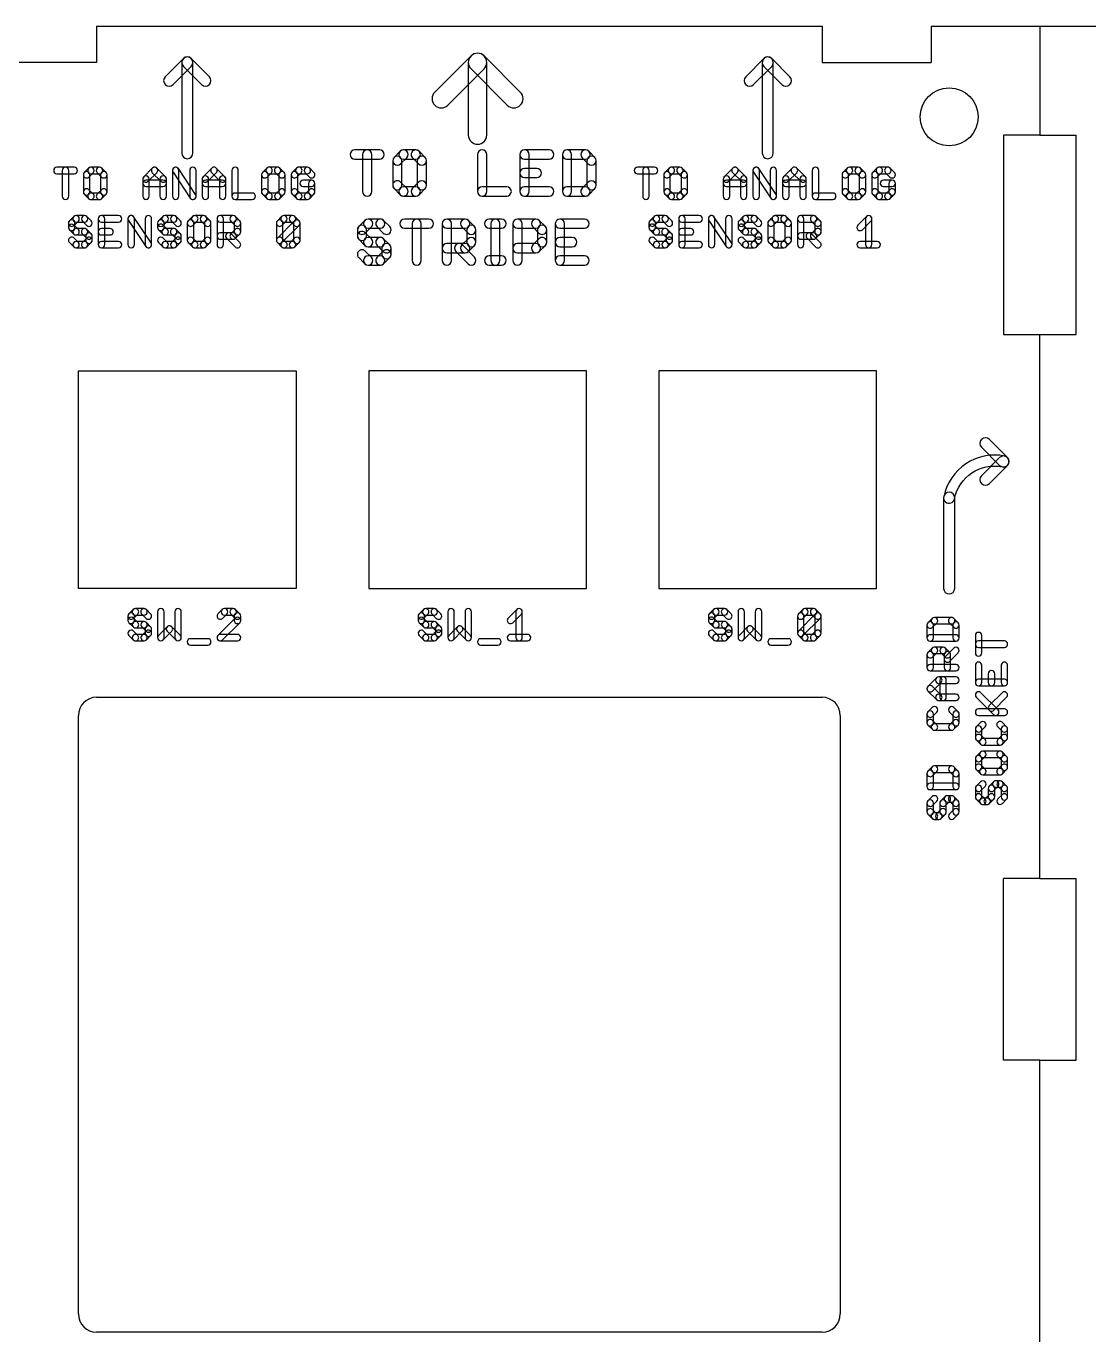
# Model space of a CAD drawing. Extents: x -3 to 225, y 0 to 143.
# Drawn here: x 105.1 to 163.7, y 70.8 to 143 of the extents above; entities that cross this region are included whole.
import ezdxf

# ---------------------------------------------------------------- set-up
doc = ezdxf.new("R2010")
doc.units = 0
for name, color, linetype in [('121', 1, 'CONTINUOUS'), ('20', 178, 'CONTINUOUS'), ('248', 250, 'CONTINUOUS')]:
    doc.layers.add(name, color=color, linetype=linetype)

msp = doc.modelspace()

# ---------------------------------------------------------------- linework, layer by layer
at = {"layer": '121'}
for points in [[(128.3592, 138.6408), (130.3592, 140.6408, 1), (129.6408, 141.3592), (127.6408, 139.3592, 1)], [(130.508, 137), (130.508, 141, 1), (129.492, 141), (129.492, 137, 1)], [(129.6408, 140.6408), (131.6408, 138.6408, 1), (132.3592, 139.3592), (130.3592, 141.3592, 1)], [(113.7845, 141.2155), (112.7845, 140.2155, 1), (113.2155, 139.7845), (114.2155, 140.7845, 1)], [(114.3048, 136), (114.3048, 141, 1), (113.6952, 141), (113.6952, 136, 1)], [(113.7845, 140.7845), (114.7845, 139.7845, 1), (115.2155, 140.2155), (114.2155, 141.2155, 1)], [(145.7845, 141.2155), (144.7845, 140.2155, 1), (145.2155, 139.7845), (146.2155, 140.7845, 1)], [(146.3048, 136), (146.3048, 141, 1), (145.6952, 141), (145.6952, 136, 1)], [(145.7845, 140.7845), (146.7845, 139.7845, 1), (147.2155, 140.2155), (146.2155, 141.2155, 1)], [(123.2376, 135.6687), (124.5934, 135.6687, 1), (124.5934, 136.1767), (123.2376, 136.1767, 1)], [(124.1695, 133.889), (124.1695, 135.9227, 1), (123.6615, 135.9227), (123.6615, 133.889, 1)], [(125.7358, 136.1023), (125.3968, 135.7634, 1), (125.756, 135.4042), (126.095, 135.7431, 1)], [(125.3224, 135.5838), (125.3224, 134.228, 1), (125.8304, 134.228), (125.8304, 135.5838, 1)], [(126.5933, 136.1767), (125.9154, 136.1767, 1), (125.9154, 135.6687), (126.5933, 135.6687, 1)], [(127.1118, 135.7634), (126.7729, 136.1023, 1), (126.4137, 135.7431), (126.7526, 135.4042, 1)], [(127.1862, 134.228), (127.1862, 135.5838, 1), (126.6782, 135.5838), (126.6782, 134.228, 1)], [(130, 135.9227), (130, 133.889, 1), (130.508, 133.889), (130.508, 135.9227, 1)], [(133.9486, 136.1767), (132.5928, 136.1767, 1), (132.5928, 135.6687), (133.9486, 135.6687, 1)], [(132.3388, 135.9227), (132.3388, 133.889, 1), (132.8468, 133.889), (132.8468, 135.9227, 1)], [(134.6776, 135.9227), (134.6776, 133.889, 1), (135.1856, 133.889), (135.1856, 135.9227, 1)], [(135.9485, 136.1767), (134.9316, 136.1767, 1), (134.9316, 135.6687), (135.9485, 135.6687, 1)], [(136.467, 135.7634), (136.1281, 136.1023, 1), (135.7689, 135.7431), (136.1078, 135.4042, 1)], [(136.5414, 134.228), (136.5414, 135.5838, 1), (136.0334, 135.5838), (136.0334, 134.228, 1)], [(106.8106, 134.8681), (107.7597, 134.8681, 1), (107.7597, 135.2237), (106.8106, 135.2237, 1)], [(107.4629, 133.6223), (107.4629, 135.0459, 1), (107.1073, 135.0459), (107.1073, 133.6223, 1)], [(108.5593, 135.1716), (108.322, 134.9344, 1), (108.5735, 134.6829), (108.8107, 134.9202, 1)], [(108.2699, 134.8086), (108.2699, 133.8596, 1), (108.6255, 133.8596), (108.6255, 134.8086, 1)], [(109.1595, 135.2237), (108.685, 135.2237, 1), (108.685, 134.8681), (109.1595, 134.8681, 1)], [(109.5225, 134.9344), (109.2853, 135.1716, 1), (109.0338, 134.9202), (109.2711, 134.6829, 1)], [(109.5746, 133.8596), (109.5746, 134.8086, 1), (109.219, 134.8086), (109.219, 133.8596, 1)], [(111.8478, 134.4457), (112.3223, 134.9202, 1), (112.0709, 135.1716), (111.5963, 134.6971, 1)], [(112.0709, 134.9202), (112.5454, 134.4457, 1), (112.7969, 134.6971), (112.3223, 135.1716, 1)], [(113.537, 133.6223), (113.537, 135.0459, 1), (113.1814, 135.0459), (113.1814, 133.6223, 1)], [(113.2113, 134.9473), (114.1603, 133.5237, 1), (114.4562, 133.7209), (113.5071, 135.1445, 1)], [(114.4861, 133.6223), (114.4861, 135.0459, 1), (114.1305, 135.0459), (114.1305, 133.6223, 1)], [(115.1221, 134.4457), (115.5966, 134.9202, 1), (115.3452, 135.1716), (114.8706, 134.6971, 1)], [(115.3452, 134.9202), (115.8197, 134.4457, 1), (116.0712, 134.6971), (115.5966, 135.1716, 1)], [(116.4557, 135.0459), (116.4557, 133.6223, 1), (116.8113, 133.6223), (116.8113, 135.0459, 1)], [(118.3822, 135.1716), (118.145, 134.9344, 1), (118.3964, 134.6829), (118.6337, 134.9202, 1)], [(118.0929, 134.8086), (118.0929, 133.8596, 1), (118.4485, 133.8596), (118.4485, 134.8086, 1)], [(118.9825, 135.2237), (118.5079, 135.2237, 1), (118.5079, 134.8681), (118.9825, 134.8681, 1)], [(119.3455, 134.9344), (119.1082, 135.1716, 1), (118.8568, 134.9202), (119.094, 134.6829, 1)], [(119.3976, 133.8596), (119.3976, 134.8086, 1), (119.042, 134.8086), (119.042, 133.8596, 1)], [(120.0194, 135.1716), (119.7821, 134.9344, 1), (120.0336, 134.6829), (120.2708, 134.9202, 1)], [(119.73, 134.8086), (119.73, 133.8596, 1), (120.0856, 133.8596), (120.0856, 134.8086, 1)], [(120.6196, 135.2237), (120.1451, 135.2237, 1), (120.1451, 134.8681), (120.6196, 134.8681, 1)], [(120.9826, 134.9344), (120.7454, 135.1716, 1), (120.4939, 134.9202), (120.7312, 134.6829, 1)], [(132.5928, 134.6519), (133.2707, 134.6519, 1), (133.2707, 135.1599), (132.5928, 135.1599, 1)], [(138.8106, 134.8681), (139.7597, 134.8681, 1), (139.7597, 135.2237), (138.8106, 135.2237, 1)], [(139.4629, 133.6223), (139.4629, 135.0459, 1), (139.1073, 135.0459), (139.1073, 133.6223, 1)], [(140.5593, 135.1716), (140.322, 134.9344, 1), (140.5735, 134.6829), (140.8107, 134.9202, 1)], [(140.2699, 134.8086), (140.2699, 133.8596, 1), (140.6255, 133.8596), (140.6255, 134.8086, 1)], [(141.1595, 135.2237), (140.685, 135.2237, 1), (140.685, 134.8681), (141.1595, 134.8681, 1)], [(141.5225, 134.9344), (141.2853, 135.1716, 1), (141.0338, 134.9202), (141.2711, 134.6829, 1)], [(141.5746, 133.8596), (141.5746, 134.8086, 1), (141.219, 134.8086), (141.219, 133.8596, 1)], [(143.8478, 134.4457), (144.3223, 134.9202, 1), (144.0709, 135.1716), (143.5963, 134.6971, 1)], [(144.0709, 134.9202), (144.5454, 134.4457, 1), (144.7969, 134.6971), (144.3223, 135.1716, 1)], [(145.537, 133.6223), (145.537, 135.0459, 1), (145.1814, 135.0459), (145.1814, 133.6223, 1)], [(145.2113, 134.9473), (146.1603, 133.5237, 1), (146.4562, 133.7209), (145.5071, 135.1445, 1)], [(146.4861, 133.6223), (146.4861, 135.0459, 1), (146.1305, 135.0459), (146.1305, 133.6223, 1)], [(147.1221, 134.4457), (147.5966, 134.9202, 1), (147.3452, 135.1716), (146.8706, 134.6971, 1)], [(147.3452, 134.9202), (147.8197, 134.4457, 1), (148.0712, 134.6971), (147.5966, 135.1716, 1)], [(148.4557, 135.0459), (148.4557, 133.6223, 1), (148.8113, 133.6223), (148.8113, 135.0459, 1)], [(150.3822, 135.1716), (150.145, 134.9344, 1), (150.3964, 134.6829), (150.6337, 134.9202, 1)], [(150.0929, 134.8086), (150.0929, 133.8596, 1), (150.4485, 133.8596), (150.4485, 134.8086, 1)], [(150.9825, 135.2237), (150.5079, 135.2237, 1), (150.5079, 134.8681), (150.9825, 134.8681, 1)], [(151.3455, 134.9344), (151.1082, 135.1716, 1), (150.8568, 134.9202), (151.094, 134.6829, 1)], [(151.3976, 133.8596), (151.3976, 134.8086, 1), (151.042, 134.8086), (151.042, 133.8596, 1)], [(152.0194, 135.1716), (151.7821, 134.9344, 1), (152.0336, 134.6829), (152.2708, 134.9202, 1)], [(151.73, 134.8086), (151.73, 133.8596, 1), (152.0856, 133.8596), (152.0856, 134.8086, 1)], [(152.6196, 135.2237), (152.1451, 135.2237, 1), (152.1451, 134.8681), (152.6196, 134.8681, 1)], [(152.9826, 134.9344), (152.7454, 135.1716, 1), (152.4939, 134.9202), (152.7312, 134.6829, 1)], [(111.8999, 133.6223), (111.8999, 134.5714, 1), (111.5443, 134.5714), (111.5443, 133.6223, 1)], [(111.7221, 134.1563), (112.6711, 134.1563, 1), (112.6711, 134.5119), (111.7221, 134.5119, 1)], [(112.4933, 134.5714), (112.4933, 133.6223, 1), (112.8489, 133.6223), (112.8489, 134.5714, 1)], [(115.1742, 133.6223), (115.1742, 134.5714, 1), (114.8186, 134.5714), (114.8186, 133.6223, 1)], [(114.9964, 134.1563), (115.9454, 134.1563, 1), (115.9454, 134.5119), (114.9964, 134.5119, 1)], [(115.7676, 134.5714), (115.7676, 133.6223, 1), (116.1232, 133.6223), (116.1232, 134.5714, 1)], [(120.8569, 134.5119), (120.3824, 134.5119, 1), (120.3824, 134.1563), (120.8569, 134.1563, 1)], [(121.0347, 133.8596), (121.0347, 134.3341, 1), (120.6791, 134.3341), (120.6791, 133.8596, 1)], [(125.3968, 134.0484), (125.7358, 133.7094, 1), (126.095, 134.0686), (125.756, 134.4076, 1)], [(126.7729, 133.7094), (127.1118, 134.0484, 1), (126.7526, 134.4076), (126.4137, 134.0686, 1)], [(136.1281, 133.7094), (136.467, 134.0484, 1), (136.1078, 134.4076), (135.7689, 134.0686, 1)], [(143.8999, 133.6223), (143.8999, 134.5714, 1), (143.5443, 134.5714), (143.5443, 133.6223, 1)], [(143.7221, 134.1563), (144.6711, 134.1563, 1), (144.6711, 134.5119), (143.7221, 134.5119, 1)], [(144.4933, 134.5714), (144.4933, 133.6223, 1), (144.8489, 133.6223), (144.8489, 134.5714, 1)], [(147.1742, 133.6223), (147.1742, 134.5714, 1), (146.8186, 134.5714), (146.8186, 133.6223, 1)], [(146.9964, 134.1563), (147.9454, 134.1563, 1), (147.9454, 134.5119), (146.9964, 134.5119, 1)], [(147.7676, 134.5714), (147.7676, 133.6223, 1), (148.1232, 133.6223), (148.1232, 134.5714, 1)], [(152.8569, 134.5119), (152.3824, 134.5119, 1), (152.3824, 134.1563), (152.8569, 134.1563, 1)], [(153.0347, 133.8596), (153.0347, 134.3341, 1), (152.6791, 134.3341), (152.6791, 133.8596, 1)], [(108.322, 133.7338), (108.5593, 133.4966, 1), (108.8107, 133.748), (108.5735, 133.9853, 1)], [(108.685, 133.4445), (109.1595, 133.4445, 1), (109.1595, 133.8001), (108.685, 133.8001, 1)], [(109.2853, 133.4966), (109.5225, 133.7338, 1), (109.2711, 133.9853), (109.0338, 133.748, 1)], [(116.6335, 133.4445), (117.5826, 133.4445, 1), (117.5826, 133.8001), (116.6335, 133.8001, 1)], [(118.145, 133.7338), (118.3822, 133.4966, 1), (118.6337, 133.748), (118.3964, 133.9853, 1)], [(118.5079, 133.4445), (118.9825, 133.4445, 1), (118.9825, 133.8001), (118.5079, 133.8001, 1)], [(119.1082, 133.4966), (119.3455, 133.7338, 1), (119.094, 133.9853), (118.8568, 133.748, 1)], [(119.7821, 133.7338), (120.0194, 133.4966, 1), (120.2708, 133.748), (120.0336, 133.9853, 1)], [(120.1451, 133.4445), (120.6196, 133.4445, 1), (120.6196, 133.8001), (120.1451, 133.8001, 1)], [(120.7454, 133.4966), (120.9826, 133.7338, 1), (120.7312, 133.9853), (120.4939, 133.748, 1)], [(125.9154, 133.635), (126.5933, 133.635, 1), (126.5933, 134.143), (125.9154, 134.143, 1)], [(130.254, 133.635), (131.6098, 133.635, 1), (131.6098, 134.143), (130.254, 134.143, 1)], [(132.5928, 133.635), (133.9486, 133.635, 1), (133.9486, 134.143), (132.5928, 134.143, 1)], [(134.9316, 133.635), (135.9485, 133.635, 1), (135.9485, 134.143), (134.9316, 134.143, 1)], [(140.322, 133.7338), (140.5593, 133.4966, 1), (140.8107, 133.748), (140.5735, 133.9853, 1)], [(140.685, 133.4445), (141.1595, 133.4445, 1), (141.1595, 133.8001), (140.685, 133.8001, 1)], [(141.2853, 133.4966), (141.5225, 133.7338, 1), (141.2711, 133.9853), (141.0338, 133.748, 1)], [(148.6335, 133.4445), (149.5826, 133.4445, 1), (149.5826, 133.8001), (148.6335, 133.8001, 1)], [(150.145, 133.7338), (150.3822, 133.4966, 1), (150.6337, 133.748), (150.3964, 133.9853, 1)], [(150.5079, 133.4445), (150.9825, 133.4445, 1), (150.9825, 133.8001), (150.5079, 133.8001, 1)], [(151.1082, 133.4966), (151.3455, 133.7338, 1), (151.094, 133.9853), (150.8568, 133.748, 1)], [(151.7821, 133.7338), (152.0194, 133.4966, 1), (152.2708, 133.748), (152.0336, 133.9853, 1)], [(152.1451, 133.4445), (152.6196, 133.4445, 1), (152.6196, 133.8001), (152.1451, 133.8001, 1)], [(152.7454, 133.4966), (152.9826, 133.7338, 1), (152.7312, 133.9853), (152.4939, 133.748, 1)], [(107.7407, 132.5046), (107.5034, 132.2674, 1), (107.7549, 132.0159), (107.9922, 132.2532, 1)], [(107.5034, 131.7787), (107.7407, 131.5414, 1), (107.9922, 131.7928), (107.7549, 132.0301, 1)], [(107.4514, 132.1416), (107.4514, 131.9044, 1), (107.807, 131.9044), (107.807, 132.1416, 1)], [(108.341, 132.5567), (107.8664, 132.5567, 1), (107.8664, 132.2011), (108.341, 132.2011, 1)], [(108.704, 132.2674), (108.4667, 132.5046, 1), (108.2152, 132.2532), (108.4525, 132.0159, 1)], [(110.2154, 132.5567), (109.2663, 132.5567, 1), (109.2663, 132.2011), (110.2154, 132.2011, 1)], [(109.0885, 132.3789), (109.0885, 130.9553, 1), (109.4441, 130.9553), (109.4441, 132.3789, 1)], [(111.0813, 130.9553), (111.0813, 132.3789, 1), (110.7257, 132.3789), (110.7257, 130.9553, 1)], [(110.7555, 132.2803), (111.7046, 130.8567, 1), (112.0005, 131.0539), (111.0514, 132.4775, 1)], [(112.0304, 130.9553), (112.0304, 132.3789, 1), (111.6748, 132.3789), (111.6748, 130.9553, 1)], [(112.6522, 132.5046), (112.4149, 132.2674, 1), (112.6664, 132.0159), (112.9036, 132.2532, 1)], [(112.3628, 132.1416), (112.3628, 131.9044, 1), (112.7184, 131.9044), (112.7184, 132.1416, 1)], [(112.4149, 131.7787), (112.6522, 131.5414, 1), (112.9036, 131.7928), (112.6664, 132.0301, 1)], [(113.2524, 132.5567), (112.7779, 132.5567, 1), (112.7779, 132.2011), (113.2524, 132.2011, 1)], [(113.6154, 132.2674), (113.3782, 132.5046, 1), (113.1267, 132.2532), (113.364, 132.0159, 1)], [(114.2893, 132.5046), (114.0521, 132.2674, 1), (114.3035, 132.0159), (114.5408, 132.2532, 1)], [(114, 132.1416), (114, 131.1926, 1), (114.3556, 131.1926), (114.3556, 132.1416, 1)], [(114.8896, 132.5567), (114.4151, 132.5567, 1), (114.4151, 132.2011), (114.8896, 132.2011, 1)], [(115.2526, 132.2674), (115.0153, 132.5046, 1), (114.7639, 132.2532), (115.0011, 132.0159, 1)], [(115.3047, 131.1926), (115.3047, 132.1416, 1), (114.9491, 132.1416), (114.9491, 131.1926, 1)], [(115.9927, 130.9553), (115.9927, 132.3789, 1), (115.6371, 132.3789), (115.6371, 130.9553, 1)], [(115.8149, 132.2011), (116.5268, 132.2011, 1), (116.5268, 132.5567), (115.8149, 132.5567, 1)], [(116.401, 132.2532), (116.6383, 132.0159, 1), (116.8897, 132.2674), (116.6525, 132.5046, 1)], [(116.5862, 132.1416), (116.5862, 131.6671, 1), (116.9418, 131.6671), (116.9418, 132.1416, 1)], [(119.215, 132.0159), (119.4522, 132.2532, 1), (119.2008, 132.5046), (118.9635, 132.2674, 1)], [(119.215, 131.0668), (120.1641, 132.0159, 1), (119.9126, 132.2674), (118.9635, 131.3183, 1)], [(119.2671, 131.1926), (119.2671, 132.1416, 1), (118.9115, 132.1416), (118.9115, 131.1926, 1)], [(119.3265, 132.2011), (119.8011, 132.2011, 1), (119.8011, 132.5567), (119.3265, 132.5567, 1)], [(119.6753, 132.2532), (119.9126, 132.0159, 1), (120.1641, 132.2674), (119.9268, 132.5046, 1)], [(119.8605, 132.1416), (119.8605, 131.1926, 1), (120.2161, 131.1926), (120.2161, 132.1416, 1)], [(123.7868, 132.2923), (123.4478, 131.9534, 1), (123.807, 131.5942), (124.146, 131.9331, 1)], [(124.6443, 132.3667), (123.9664, 132.3667, 1), (123.9664, 131.8587), (124.6443, 131.8587, 1)], [(125.1628, 131.9534), (124.8239, 132.2923, 1), (124.4647, 131.9331), (124.8036, 131.5942, 1)], [(125.9662, 131.8587), (127.322, 131.8587, 1), (127.322, 132.3667), (125.9662, 132.3667, 1)], [(126.8981, 130.079), (126.8981, 132.1127, 1), (126.3901, 132.1127), (126.3901, 130.079, 1)], [(128.559, 130.079), (128.559, 132.1127, 1), (128.051, 132.1127), (128.051, 130.079, 1)], [(128.305, 131.8587), (129.3219, 131.8587, 1), (129.3219, 132.3667), (128.305, 132.3667, 1)], [(129.1423, 131.9331), (129.4812, 131.5942, 1), (129.8404, 131.9534), (129.5015, 132.2923, 1)], [(130.6438, 131.8587), (131.3217, 131.8587, 1), (131.3217, 132.3667), (130.6438, 132.3667, 1)], [(131.2368, 130.079), (131.2368, 132.1127, 1), (130.7288, 132.1127), (130.7288, 130.079, 1)], [(132.457, 130.079), (132.457, 132.1127, 1), (131.949, 132.1127), (131.949, 130.079, 1)], [(132.203, 131.8587), (133.2199, 131.8587, 1), (133.2199, 132.3667), (132.203, 132.3667, 1)], [(133.0403, 131.9331), (133.3792, 131.5942, 1), (133.7384, 131.9534), (133.3995, 132.2923, 1)], [(135.8976, 132.3667), (134.5418, 132.3667, 1), (134.5418, 131.8587), (135.8976, 131.8587, 1)], [(134.2878, 132.1127), (134.2878, 130.079, 1), (134.7958, 130.079), (134.7958, 132.1127, 1)], [(139.7407, 132.5046), (139.5034, 132.2674, 1), (139.7549, 132.0159), (139.9922, 132.2532, 1)], [(139.5034, 131.7787), (139.7407, 131.5414, 1), (139.9922, 131.7928), (139.7549, 132.0301, 1)], [(139.4514, 132.1416), (139.4514, 131.9044, 1), (139.807, 131.9044), (139.807, 132.1416, 1)], [(140.341, 132.5567), (139.8664, 132.5567, 1), (139.8664, 132.2011), (140.341, 132.2011, 1)], [(140.704, 132.2674), (140.4667, 132.5046, 1), (140.2152, 132.2532), (140.4525, 132.0159, 1)], [(142.2154, 132.5567), (141.2663, 132.5567, 1), (141.2663, 132.2011), (142.2154, 132.2011, 1)], [(141.0885, 132.3789), (141.0885, 130.9553, 1), (141.4441, 130.9553), (141.4441, 132.3789, 1)], [(143.0813, 130.9553), (143.0813, 132.3789, 1), (142.7257, 132.3789), (142.7257, 130.9553, 1)], [(142.7555, 132.2803), (143.7046, 130.8567, 1), (144.0005, 131.0539), (143.0514, 132.4775, 1)], [(144.0303, 130.9553), (144.0303, 132.3789, 1), (143.6748, 132.3789), (143.6748, 130.9553, 1)], [(144.6522, 132.5046), (144.4149, 132.2674, 1), (144.6664, 132.0159), (144.9036, 132.2532, 1)], [(144.3628, 132.1416), (144.3628, 131.9044, 1), (144.7184, 131.9044), (144.7184, 132.1416, 1)], [(144.4149, 131.7787), (144.6522, 131.5414, 1), (144.9036, 131.7928), (144.6664, 132.0301, 1)], [(145.2524, 132.5567), (144.7779, 132.5567, 1), (144.7779, 132.2011), (145.2524, 132.2011, 1)], [(145.6154, 132.2674), (145.3782, 132.5046, 1), (145.1267, 132.2532), (145.364, 132.0159, 1)], [(146.2893, 132.5046), (146.0521, 132.2674, 1), (146.3035, 132.0159), (146.5408, 132.2532, 1)], [(146, 132.1416), (146, 131.1926, 1), (146.3556, 131.1926), (146.3556, 132.1416, 1)], [(146.8896, 132.5567), (146.4151, 132.5567, 1), (146.4151, 132.2011), (146.8896, 132.2011, 1)], [(147.2526, 132.2674), (147.0153, 132.5046, 1), (146.7639, 132.2532), (147.0011, 132.0159, 1)], [(147.3047, 131.1926), (147.3047, 132.1416, 1), (146.9491, 132.1416), (146.9491, 131.1926, 1)], [(147.9927, 130.9553), (147.9927, 132.3789, 1), (147.6371, 132.3789), (147.6371, 130.9553, 1)], [(147.8149, 132.2011), (148.5268, 132.2011, 1), (148.5268, 132.5567), (147.8149, 132.5567, 1)], [(148.401, 132.2532), (148.6383, 132.0159, 1), (148.8897, 132.2674), (148.6525, 132.5046, 1)], [(148.5862, 132.1416), (148.5862, 131.6671, 1), (148.9418, 131.6671), (148.9418, 132.1416, 1)], [(151.215, 131.7787), (151.6895, 132.2532, 1), (151.4381, 132.5046), (150.9635, 132.0301, 1)], [(151.386, 132.3789), (151.386, 130.9553, 1), (151.7416, 130.9553), (151.7416, 132.3789, 1)], [(107.9922, 131.081), (107.7549, 131.3183, 1), (107.5034, 131.0668), (107.7407, 130.8296, 1)], [(107.8664, 131.4893), (108.341, 131.4893, 1), (108.341, 131.8449), (107.8664, 131.8449, 1)], [(108.2152, 131.5414), (108.4525, 131.3041, 1), (108.704, 131.5556), (108.4667, 131.7928, 1)], [(108.4525, 131.3183), (108.2152, 131.081, 1), (108.4667, 130.8296), (108.704, 131.0668, 1)], [(108.4004, 131.4298), (108.4004, 131.1926, 1), (108.756, 131.1926), (108.756, 131.4298, 1)], [(109.2663, 131.4893), (109.7409, 131.4893, 1), (109.7409, 131.8449), (109.2663, 131.8449, 1)], [(112.9036, 131.081), (112.6664, 131.3183, 1), (112.4149, 131.0668), (112.6522, 130.8296, 1)], [(112.7779, 131.4893), (113.2524, 131.4893, 1), (113.2524, 131.8449), (112.7779, 131.8449, 1)], [(113.1267, 131.5414), (113.364, 131.3041, 1), (113.6154, 131.5556), (113.3782, 131.7928, 1)], [(113.364, 131.3183), (113.1267, 131.081, 1), (113.3782, 130.8296), (113.6154, 131.0668, 1)], [(113.3119, 131.4298), (113.3119, 131.1926, 1), (113.6675, 131.1926), (113.6675, 131.4298, 1)], [(114.0521, 131.0668), (114.2893, 130.8296, 1), (114.5408, 131.081), (114.3035, 131.3183, 1)], [(115.0153, 130.8296), (115.2526, 131.0668, 1), (115.0011, 131.3183), (114.7639, 131.081, 1)], [(116.5268, 131.6076), (115.8149, 131.6076, 1), (115.8149, 131.252), (116.5268, 131.252, 1)], [(116.1638, 131.3041), (116.6383, 130.8296, 1), (116.8897, 131.081), (116.4152, 131.5556, 1)], [(116.6383, 131.7928), (116.401, 131.5556, 1), (116.6525, 131.3041), (116.8897, 131.5414, 1)], [(119.4522, 131.081), (119.215, 131.3183, 1), (118.9635, 131.0668), (119.2008, 130.8296, 1)], [(119.9126, 131.3183), (119.6753, 131.081, 1), (119.9268, 130.8296), (120.1641, 131.0668, 1)], [(123.3734, 131.7738), (123.3734, 131.4348, 1), (123.8814, 131.4348), (123.8814, 131.7738, 1)], [(123.4478, 131.2552), (123.7868, 130.9163, 1), (124.146, 131.2755), (123.807, 131.6144, 1)], [(123.9664, 130.8419), (124.6443, 130.8419, 1), (124.6443, 131.3499), (123.9664, 131.3499, 1)], [(124.4647, 130.9163), (124.8036, 130.5773, 1), (125.1628, 130.9365), (124.8239, 131.2755, 1)], [(129.4812, 131.2755), (129.1423, 130.9365, 1), (129.5015, 130.5773), (129.8404, 130.9163, 1)], [(129.4068, 131.7738), (129.4068, 131.0959, 1), (129.9148, 131.0959), (129.9148, 131.7738, 1)], [(133.3792, 131.2755), (133.0403, 130.9365, 1), (133.3995, 130.5773), (133.7384, 130.9163, 1)], [(133.3048, 131.7738), (133.3048, 131.0959, 1), (133.8128, 131.0959), (133.8128, 131.7738, 1)], [(134.5418, 130.8419), (135.2197, 130.8419, 1), (135.2197, 131.3499), (134.5418, 131.3499, 1)], [(139.9922, 131.081), (139.7549, 131.3183, 1), (139.5034, 131.0668), (139.7407, 130.8296, 1)], [(139.8664, 131.4893), (140.341, 131.4893, 1), (140.341, 131.8449), (139.8664, 131.8449, 1)], [(140.2152, 131.5414), (140.4525, 131.3041, 1), (140.704, 131.5556), (140.4667, 131.7928, 1)], [(140.4525, 131.3183), (140.2152, 131.081, 1), (140.4667, 130.8296), (140.704, 131.0668, 1)], [(140.4004, 131.4298), (140.4004, 131.1926, 1), (140.756, 131.1926), (140.756, 131.4298, 1)], [(141.2663, 131.4893), (141.7409, 131.4893, 1), (141.7409, 131.8449), (141.2663, 131.8449, 1)], [(144.9036, 131.081), (144.6664, 131.3183, 1), (144.4149, 131.0668), (144.6522, 130.8296, 1)], [(144.7779, 131.4893), (145.2524, 131.4893, 1), (145.2524, 131.8449), (144.7779, 131.8449, 1)], [(145.1267, 131.5414), (145.364, 131.3041, 1), (145.6154, 131.5556), (145.3782, 131.7928, 1)], [(145.364, 131.3183), (145.1267, 131.081, 1), (145.3782, 130.8296), (145.6154, 131.0668, 1)], [(145.3119, 131.4298), (145.3119, 131.1926, 1), (145.6675, 131.1926), (145.6675, 131.4298, 1)], [(146.0521, 131.0668), (146.2893, 130.8296, 1), (146.5408, 131.081), (146.3035, 131.3183, 1)], [(147.0153, 130.8296), (147.2526, 131.0668, 1), (147.0011, 131.3183), (146.7639, 131.081, 1)], [(148.5268, 131.6076), (147.8149, 131.6076, 1), (147.8149, 131.252), (148.5268, 131.252, 1)], [(148.1638, 131.3041), (148.6383, 130.8296, 1), (148.8897, 131.081), (148.4152, 131.5556, 1)], [(148.6383, 131.7928), (148.401, 131.5556, 1), (148.6525, 131.3041), (148.8897, 131.5414, 1)], [(108.341, 131.1331), (107.8664, 131.1331, 1), (107.8664, 130.7775), (108.341, 130.7775, 1)], [(109.2663, 130.7775), (110.2154, 130.7775, 1), (110.2154, 131.1331), (109.2663, 131.1331, 1)], [(113.2524, 131.1331), (112.7779, 131.1331, 1), (112.7779, 130.7775), (113.2524, 130.7775, 1)], [(114.4151, 130.7775), (114.8896, 130.7775, 1), (114.8896, 131.1331), (114.4151, 131.1331, 1)], [(119.8011, 131.1331), (119.3265, 131.1331, 1), (119.3265, 130.7775), (119.8011, 130.7775, 1)], [(124.146, 130.2586), (123.807, 130.5976, 1), (123.4478, 130.2384), (123.7868, 129.8994, 1)], [(124.8036, 130.5976), (124.4647, 130.2586, 1), (124.8239, 129.8994), (125.1628, 130.2384, 1)], [(124.7292, 130.7569), (124.7292, 130.418, 1), (125.2372, 130.418), (125.2372, 130.7569, 1)], [(129.3219, 131.0109), (128.305, 131.0109, 1), (128.305, 130.5029), (129.3219, 130.5029, 1)], [(128.8033, 130.5773), (129.4812, 129.8994, 1), (129.8404, 130.2586), (129.1625, 130.9365, 1)], [(133.2199, 131.0109), (132.203, 131.0109, 1), (132.203, 130.5029), (133.2199, 130.5029, 1)], [(140.341, 131.1331), (139.8664, 131.1331, 1), (139.8664, 130.7775), (140.341, 130.7775, 1)], [(141.2663, 130.7775), (142.2154, 130.7775, 1), (142.2154, 131.1331), (141.2663, 131.1331, 1)], [(145.2524, 131.1331), (144.7779, 131.1331, 1), (144.7779, 130.7775), (145.2524, 130.7775, 1)], [(146.4151, 130.7775), (146.8896, 130.7775, 1), (146.8896, 131.1331), (146.4151, 131.1331, 1)], [(151.0893, 130.7775), (152.0383, 130.7775, 1), (152.0383, 131.1331), (151.0893, 131.1331, 1)], [(124.6443, 130.333), (123.9664, 130.333, 1), (123.9664, 129.825), (124.6443, 129.825, 1)], [(130.6438, 129.825), (131.3217, 129.825, 1), (131.3217, 130.333), (130.6438, 130.333, 1)], [(134.5418, 129.825), (135.8976, 129.825, 1), (135.8976, 130.333), (134.5418, 130.333, 1)], [(159.2155, 119.2155), (158.2155, 120.2155, 1), (157.7845, 119.7845), (158.7845, 118.7845, 1)], [(158.9402, 118.7011, 1), (159.0598, 119.2989, 0.4142), (155.7011, 117.0598, 1), (156.2989, 116.9402, -0.4142)], [(158.7845, 119.2155), (157.7845, 118.2155, 1), (158.2155, 117.7845), (159.2155, 118.7845, 1)], [(156.3048, 112), (156.3048, 117, 1), (155.6952, 117), (155.6952, 112, 1)], [(111.015, 110.8381), (110.7778, 110.6009, 1), (111.0292, 110.3494), (111.2665, 110.5867, 1)], [(110.7257, 110.4751), (110.7257, 110.2379, 1), (111.0813, 110.2379), (111.0813, 110.4751, 1)], [(110.7778, 110.1122), (111.015, 109.8749, 1), (111.2665, 110.1263), (111.0292, 110.3636, 1)], [(111.6153, 110.8902), (111.1408, 110.8902, 1), (111.1408, 110.5346), (111.6153, 110.5346, 1)], [(111.9783, 110.6009), (111.741, 110.8381, 1), (111.4896, 110.5867), (111.7268, 110.3494, 1)], [(112.3628, 110.7124), (112.3628, 109.2888, 1), (112.7184, 109.2888), (112.7184, 110.7124, 1)], [(113.6675, 109.2888), (113.6675, 110.7124, 1), (113.3119, 110.7124), (113.3119, 109.2888, 1)], [(115.9265, 110.8381), (115.6892, 110.6009, 1), (115.9407, 110.3494), (116.1779, 110.5867, 1)], [(115.9407, 109.1631), (116.8898, 110.1122, 1), (116.6383, 110.3636), (115.6892, 109.4145, 1)], [(116.5268, 110.8902), (116.0522, 110.8902, 1), (116.0522, 110.5346), (116.5268, 110.5346, 1)], [(116.8898, 110.6009), (116.6525, 110.8381, 1), (116.401, 110.5867), (116.6383, 110.3494, 1)], [(116.9418, 110.2379), (116.9418, 110.4751, 1), (116.5862, 110.4751), (116.5862, 110.2379, 1)], [(127.015, 110.8381), (126.7778, 110.6009, 1), (127.0292, 110.3494), (127.2665, 110.5867, 1)], [(126.7257, 110.4751), (126.7257, 110.2379, 1), (127.0813, 110.2379), (127.0813, 110.4751, 1)], [(126.7778, 110.1122), (127.015, 109.8749, 1), (127.2665, 110.1263), (127.0292, 110.3636, 1)], [(127.6153, 110.8902), (127.1408, 110.8902, 1), (127.1408, 110.5346), (127.6153, 110.5346, 1)], [(127.9783, 110.6009), (127.741, 110.8381, 1), (127.4896, 110.5867), (127.7268, 110.3494, 1)], [(128.3628, 110.7124), (128.3628, 109.2888, 1), (128.7184, 109.2888), (128.7184, 110.7124, 1)], [(129.6675, 109.2888), (129.6675, 110.7124, 1), (129.3119, 110.7124), (129.3119, 109.2888, 1)], [(131.9407, 110.1122), (132.4152, 110.5867, 1), (132.1638, 110.8381), (131.6892, 110.3636, 1)], [(132.1117, 110.7124), (132.1117, 109.2888, 1), (132.4673, 109.2888), (132.4673, 110.7124, 1)], [(143.015, 110.8381), (142.7778, 110.6009, 1), (143.0292, 110.3494), (143.2665, 110.5867, 1)], [(142.7257, 110.4751), (142.7257, 110.2379, 1), (143.0813, 110.2379), (143.0813, 110.4751, 1)], [(142.7778, 110.1122), (143.015, 109.8749, 1), (143.2665, 110.1263), (143.0292, 110.3636, 1)], [(143.6153, 110.8902), (143.1408, 110.8902, 1), (143.1408, 110.5346), (143.6153, 110.5346, 1)], [(143.9783, 110.6009), (143.741, 110.8381, 1), (143.4896, 110.5867), (143.7268, 110.3494, 1)], [(144.3628, 110.7124), (144.3628, 109.2888, 1), (144.7184, 109.2888), (144.7184, 110.7124, 1)], [(145.6675, 109.2888), (145.6675, 110.7124, 1), (145.3119, 110.7124), (145.3119, 109.2888, 1)], [(147.9407, 110.3494), (148.1779, 110.5867, 1), (147.9265, 110.8381), (147.6892, 110.6009, 1)], [(147.9407, 109.4003), (148.8898, 110.3494, 1), (148.6383, 110.6009), (147.6892, 109.6518, 1)], [(147.9928, 109.5261), (147.9928, 110.4751, 1), (147.6372, 110.4751), (147.6372, 109.5261, 1)], [(148.0522, 110.5346), (148.5268, 110.5346, 1), (148.5268, 110.8902), (148.0522, 110.8902, 1)], [(148.401, 110.5867), (148.6383, 110.3494, 1), (148.8898, 110.6009), (148.6525, 110.8381, 1)], [(148.5862, 110.4751), (148.5862, 109.5261, 1), (148.9418, 109.5261), (148.9418, 110.4751, 1)], [(155.0656, 110.3455), (154.8284, 110.1082, 1), (155.0798, 109.8568), (155.3171, 110.094, 1)], [(156.1404, 110.3976), (155.1914, 110.3976, 1), (155.1914, 110.042), (156.1404, 110.042, 1)], [(156.5034, 110.1082), (156.2662, 110.3455, 1), (156.0147, 110.094), (156.252, 109.8568, 1)], [(111.2665, 109.4145), (111.0292, 109.6518, 1), (110.7778, 109.4003), (111.015, 109.1631, 1)], [(111.1408, 109.8228), (111.6153, 109.8228, 1), (111.6153, 110.1784), (111.1408, 110.1784, 1)], [(111.4896, 109.8749), (111.7268, 109.6376, 1), (111.9783, 109.8891), (111.741, 110.1263, 1)], [(111.7268, 109.6518), (111.4896, 109.4145, 1), (111.741, 109.1631), (111.9783, 109.4003, 1)], [(111.6748, 109.7633), (111.6748, 109.5261, 1), (112.0304, 109.5261), (112.0304, 109.7633, 1)], [(112.6664, 109.1631), (113.1409, 109.6376, 1), (112.8895, 109.8891), (112.4149, 109.4145, 1)], [(112.8895, 109.6376), (113.364, 109.1631, 1), (113.6154, 109.4145), (113.1409, 109.8891, 1)], [(127.2665, 109.4145), (127.0292, 109.6518, 1), (126.7778, 109.4003), (127.015, 109.1631, 1)], [(127.1408, 109.8228), (127.6153, 109.8228, 1), (127.6153, 110.1784), (127.1408, 110.1784, 1)], [(127.4896, 109.8749), (127.7268, 109.6376, 1), (127.9783, 109.8891), (127.741, 110.1263, 1)], [(127.7268, 109.6518), (127.4896, 109.4145, 1), (127.741, 109.1631), (127.9783, 109.4003, 1)], [(127.6748, 109.7633), (127.6748, 109.5261, 1), (128.0304, 109.5261), (128.0304, 109.7633, 1)], [(128.6664, 109.1631), (129.1409, 109.6376, 1), (128.8895, 109.8891), (128.4149, 109.4145, 1)], [(128.8895, 109.6376), (129.364, 109.1631, 1), (129.6154, 109.4145), (129.1409, 109.8891, 1)], [(143.2665, 109.4145), (143.0292, 109.6518, 1), (142.7778, 109.4003), (143.015, 109.1631, 1)], [(143.1408, 109.8228), (143.6153, 109.8228, 1), (143.6153, 110.1784), (143.1408, 110.1784, 1)], [(143.4896, 109.8749), (143.7268, 109.6376, 1), (143.9783, 109.8891), (143.741, 110.1263, 1)], [(143.7268, 109.6518), (143.4896, 109.4145, 1), (143.741, 109.1631), (143.9783, 109.4003, 1)], [(143.6748, 109.7633), (143.6748, 109.5261, 1), (144.0304, 109.5261), (144.0304, 109.7633, 1)], [(144.6664, 109.1631), (145.1409, 109.6376, 1), (144.8895, 109.8891), (144.4149, 109.4145, 1)], [(144.8895, 109.6376), (145.364, 109.1631, 1), (145.6154, 109.4145), (145.1409, 109.8891, 1)], [(148.1779, 109.4145), (147.9407, 109.6518, 1), (147.6892, 109.4003), (147.9265, 109.1631, 1)], [(148.6383, 109.6518), (148.401, 109.4145, 1), (148.6525, 109.1631), (148.8898, 109.4003, 1)], [(154.7763, 109.9825), (154.7763, 109.2707, 1), (155.1319, 109.2707), (155.1319, 109.9825, 1)], [(156.5555, 109.2707), (156.5555, 109.9825, 1), (156.1999, 109.9825), (156.1999, 109.2707, 1)], [(111.6153, 109.4666), (111.1408, 109.4666, 1), (111.1408, 109.111), (111.6153, 109.111, 1)], [(114.1778, 108.8737), (115.1269, 108.8737, 1), (115.1269, 109.2293), (114.1778, 109.2293, 1)], [(116.764, 109.4666), (115.815, 109.4666, 1), (115.815, 109.111), (116.764, 109.111, 1)], [(127.6153, 109.4666), (127.1408, 109.4666, 1), (127.1408, 109.111), (127.6153, 109.111, 1)], [(130.1778, 108.8737), (131.1269, 108.8737, 1), (131.1269, 109.2293), (130.1778, 109.2293, 1)], [(131.815, 109.111), (132.764, 109.111, 1), (132.764, 109.4666), (131.815, 109.4666, 1)], [(143.6153, 109.4666), (143.1408, 109.4666, 1), (143.1408, 109.111), (143.6153, 109.111, 1)], [(146.1778, 108.8737), (147.1269, 108.8737, 1), (147.1269, 109.2293), (146.1778, 109.2293, 1)], [(148.5268, 109.4666), (148.0522, 109.4666, 1), (148.0522, 109.111), (148.5268, 109.111, 1)], [(154.9541, 109.0929), (156.3777, 109.0929, 1), (156.3777, 109.4485), (154.9541, 109.4485, 1)], [(157.7989, 108.4521), (157.7989, 109.4012, 1), (157.4433, 109.4012), (157.4433, 108.4521, 1)], [(159.0447, 109.1044), (157.6211, 109.1044, 1), (157.6211, 108.7488), (159.0447, 108.7488, 1)], [(155.0798, 108.2196), (155.3171, 108.4569, 1), (155.0656, 108.7083), (154.8284, 108.4711, 1)], [(155.1319, 107.6335), (155.1319, 108.3453, 1), (154.7763, 108.3453), (154.7763, 107.6335, 1)], [(155.1914, 108.4048), (155.6659, 108.4048, 1), (155.6659, 108.7604), (155.1914, 108.7604, 1)], [(155.5402, 108.4569), (155.7774, 108.2196, 1), (156.0289, 108.4711), (155.7916, 108.7083, 1)], [(156.0289, 107.9823), (156.5034, 108.4569, 1), (156.252, 108.7083), (155.7774, 108.2338, 1)], [(155.7254, 108.3453), (155.7254, 107.6335, 1), (156.081, 107.6335), (156.081, 108.3453, 1)], [(156.3777, 107.8113), (154.9541, 107.8113, 1), (154.9541, 107.4557), (156.3777, 107.4557, 1)], [(157.4433, 107.764), (157.4433, 106.8149, 1), (157.7989, 106.8149), (157.7989, 107.764, 1)], [(159.2225, 106.8149), (159.2225, 107.764, 1), (158.8669, 107.764), (158.8669, 106.8149, 1)], [(155.0798, 106.3452), (155.5543, 106.8197, 1), (155.3029, 107.0712), (154.8284, 106.5966, 1)], [(155.4286, 106.7676), (156.3777, 106.7676, 1), (156.3777, 107.1232), (155.4286, 107.1232, 1)], [(155.8437, 105.9964), (155.8437, 106.9454, 1), (155.4881, 106.9454), (155.4881, 105.9964, 1)], [(157.6211, 106.6371), (159.0447, 106.6371, 1), (159.0447, 106.9927), (157.6211, 106.9927, 1)], [(158.5107, 106.8149), (158.5107, 107.2895, 1), (158.1551, 107.2895), (158.1551, 106.8149, 1)], [(155.5543, 106.1221), (155.0798, 106.5966, 1), (154.8284, 106.3452), (155.3029, 105.8706, 1)], [(156.3777, 106.1742), (155.4286, 106.1742, 1), (155.4286, 105.8186), (156.3777, 105.8186, 1)], [(158.6959, 105.3035), (157.7468, 106.2526, 1), (157.4954, 106.0011), (158.4444, 105.0521, 1)], [(158.4586, 105.2893), (159.1704, 106.0011, 1), (158.919, 106.2526), (158.2072, 105.5408, 1)], [(155.0656, 105.434), (154.8284, 105.1967, 1), (155.0798, 104.9453), (155.3171, 105.1826, 1)], [(156.5034, 105.1967), (156.2662, 105.434, 1), (156.0147, 105.1826), (156.252, 104.9453, 1)], [(157.6211, 105), (159.0447, 105, 1), (159.0447, 105.3556), (157.6211, 105.3556, 1)], [(154.7763, 105.071), (154.7763, 104.5965, 1), (155.1319, 104.5965), (155.1319, 105.071, 1)], [(154.8284, 104.4708), (155.0656, 104.2335, 1), (155.3171, 104.4849), (155.0798, 104.7222, 1)], [(156.2662, 104.2335), (156.5034, 104.4708, 1), (156.252, 104.7222), (156.0147, 104.4849, 1)], [(156.5555, 104.5965), (156.5555, 105.071, 1), (156.1999, 105.071), (156.1999, 104.5965, 1)], [(157.7326, 104.6154), (157.4954, 104.3782, 1), (157.7468, 104.1267), (157.9841, 104.364, 1)], [(159.1704, 104.3782), (158.9332, 104.6154, 1), (158.6817, 104.364), (158.919, 104.1267, 1)], [(155.1914, 104.1814), (156.1404, 104.1814, 1), (156.1404, 104.537), (155.1914, 104.537, 1)], [(157.4433, 104.2524), (157.4433, 103.7779, 1), (157.7989, 103.7779), (157.7989, 104.2524, 1)], [(157.4954, 103.6522), (157.7326, 103.4149, 1), (157.9841, 103.6664), (157.7468, 103.9036, 1)], [(158.9332, 103.4149), (159.1704, 103.6522, 1), (158.919, 103.9036), (158.6817, 103.6664, 1)], [(159.2225, 103.7779), (159.2225, 104.2524, 1), (158.8669, 104.2524), (158.8669, 103.7779, 1)], [(157.8584, 103.3628), (158.8074, 103.3628, 1), (158.8074, 103.7184), (157.8584, 103.7184, 1)], [(157.7326, 102.9783), (157.4954, 102.741, 1), (157.7468, 102.4896), (157.9841, 102.7268, 1)], [(157.4433, 102.6153), (157.4433, 102.1407, 1), (157.7989, 102.1407), (157.7989, 102.6153, 1)], [(158.8074, 103.0304), (157.8584, 103.0304, 1), (157.8584, 102.6748), (158.8074, 102.6748, 1)], [(159.1704, 102.741), (158.9332, 102.9783, 1), (158.6817, 102.7268), (158.919, 102.4896, 1)], [(159.2225, 102.1407), (159.2225, 102.6153, 1), (158.8669, 102.6153), (158.8669, 102.1407, 1)], [(155.0656, 102.1597), (154.8284, 101.9224, 1), (155.0798, 101.671), (155.3171, 101.9083, 1)], [(154.7763, 101.7967), (154.7763, 101.0849, 1), (155.1319, 101.0849), (155.1319, 101.7967, 1)], [(156.1404, 102.2118), (155.1914, 102.2118, 1), (155.1914, 101.8562), (156.1404, 101.8562, 1)], [(156.5034, 101.9224), (156.2662, 102.1597, 1), (156.0147, 101.9083), (156.252, 101.671, 1)], [(156.5555, 101.0849), (156.5555, 101.7967, 1), (156.1999, 101.7967), (156.1999, 101.0849, 1)], [(157.4954, 102.015), (157.7326, 101.7778, 1), (157.9841, 102.0292), (157.7468, 102.2665, 1)], [(157.8584, 101.7257), (158.8074, 101.7257, 1), (158.8074, 102.0813), (157.8584, 102.0813, 1)], [(158.9332, 101.7778), (159.1704, 102.015, 1), (158.919, 102.2665), (158.6817, 102.0292, 1)], [(154.9541, 100.9071), (156.3777, 100.9071, 1), (156.3777, 101.2627), (154.9541, 101.2627, 1)], [(157.7326, 101.3411), (157.4954, 101.1039, 1), (157.7468, 100.8524), (157.9841, 101.0897, 1)], [(157.4433, 100.9781), (157.4433, 100.5036, 1), (157.7989, 100.5036), (157.7989, 100.9781, 1)], [(158.4586, 100.8524), (158.6959, 101.0897, 1), (158.4444, 101.3411), (158.2072, 101.1039, 1)], [(158.5107, 100.5036), (158.5107, 100.9781, 1), (158.1551, 100.9781), (158.1551, 100.5036, 1)], [(158.5702, 101.0376), (158.8074, 101.0376, 1), (158.8074, 101.3932), (158.5702, 101.3932, 1)], [(158.6817, 101.0897), (158.919, 100.8524, 1), (159.1704, 101.1039), (158.9332, 101.3411, 1)], [(158.8669, 100.9781), (158.8669, 100.5036, 1), (159.2225, 100.5036), (159.2225, 100.9781, 1)], [(155.0656, 100.5225), (154.8284, 100.2853, 1), (155.0798, 100.0338), (155.3171, 100.2711, 1)], [(154.7763, 100.1596), (154.7763, 99.685, 1), (155.1319, 99.685), (155.1319, 100.1596, 1)], [(155.7916, 100.0338), (156.0289, 100.2711, 1), (155.7774, 100.5225), (155.5402, 100.2853, 1)], [(155.8437, 99.685), (155.8437, 100.1596, 1), (155.4881, 100.1596), (155.4881, 99.685, 1)], [(155.9032, 100.219), (156.1404, 100.219, 1), (156.1404, 100.5746), (155.9032, 100.5746, 1)], [(156.0147, 100.2711), (156.252, 100.0338, 1), (156.5034, 100.2853), (156.2662, 100.5225, 1)], [(156.1999, 100.1596), (156.1999, 99.685, 1), (156.5555, 99.685), (156.5555, 100.1596, 1)], [(157.4954, 100.3779), (157.7326, 100.1406, 1), (157.9841, 100.392), (157.7468, 100.6293, 1)], [(157.8584, 100.0885), (158.0956, 100.0885, 1), (158.0956, 100.4441), (157.8584, 100.4441, 1)], [(158.2213, 100.1406), (158.4586, 100.3779, 1), (158.2072, 100.6293), (157.9699, 100.392, 1)], [(158.919, 100.6293), (158.6817, 100.392, 1), (158.9332, 100.1406), (159.1704, 100.3779, 1)], [(154.8284, 99.5593), (155.0656, 99.322, 1), (155.3171, 99.5735), (155.0798, 99.8107, 1)], [(155.1914, 99.2699), (155.4286, 99.2699, 1), (155.4286, 99.6255), (155.1914, 99.6255, 1)], [(155.5543, 99.322), (155.7916, 99.5593, 1), (155.5402, 99.8107), (155.3029, 99.5735, 1)], [(156.252, 99.8107), (156.0147, 99.5735, 1), (156.2662, 99.322), (156.5034, 99.5593, 1)]]:
    msp.add_lwpolyline(points, format="xyb", close=True, dxfattribs=at)
at = {"layer": '20'}
msp.add_circle((156, 138), 1.6, dxfattribs=at)
at = {"layer": '248'}
for p, q in [((109, 143), (149, 143)), ((109, 143), (109, 141)), ((149, 143), (149, 141)), ((155, 143), (161, 143)), ((155, 143), (155, 141)), ((161, 143), (161, 137)), ((161, 143), (167, 143)), ((109, 141), (103, 141)), ((149, 141), (155, 141)), ((161, 137), (159, 137)), ((159, 137), (159, 126)), ((161, 137), (163, 137)), ((163, 126), (163, 137)), ((159, 126), (161, 126)), ((161, 126), (163, 126)), ((161, 96), (161, 126)), ((108, 112), (108, 124)), ((108, 124), (120, 124)), ((120, 124), (120, 112)), ((124, 124), (124, 112)), ((136, 124), (124, 124)), ((136, 112), (136, 124)), ((140, 124), (140, 112)), ((152, 124), (140, 124)), ((152, 112), (152, 124)), ((120, 112), (108, 112)), ((124, 112), (136, 112)), ((140, 112), (152, 112)), ((109, 106), (149, 106)), ((108, 72), (108, 105)), ((150, 105), (150, 72)), ((161, 96), (159, 96)), ((159, 86), (159, 96)), ((161, 96), (163, 96)), ((163, 86), (163, 96)), ((161, 86), (159, 86)), ((161, 86), (163, 86)), ((161, 56), (161, 86)), ((149, 71), (109, 71))]:
    msp.add_line(p, q, dxfattribs=at)
for centre, start, end in [((109, 105), 90, 180), ((149, 105), 0, 90), ((109, 72), 180, 270), ((149, 72), 270, 0)]:
    msp.add_arc(centre, 1, start, end, dxfattribs=at)

doc.saveas('drawing.dxf')
